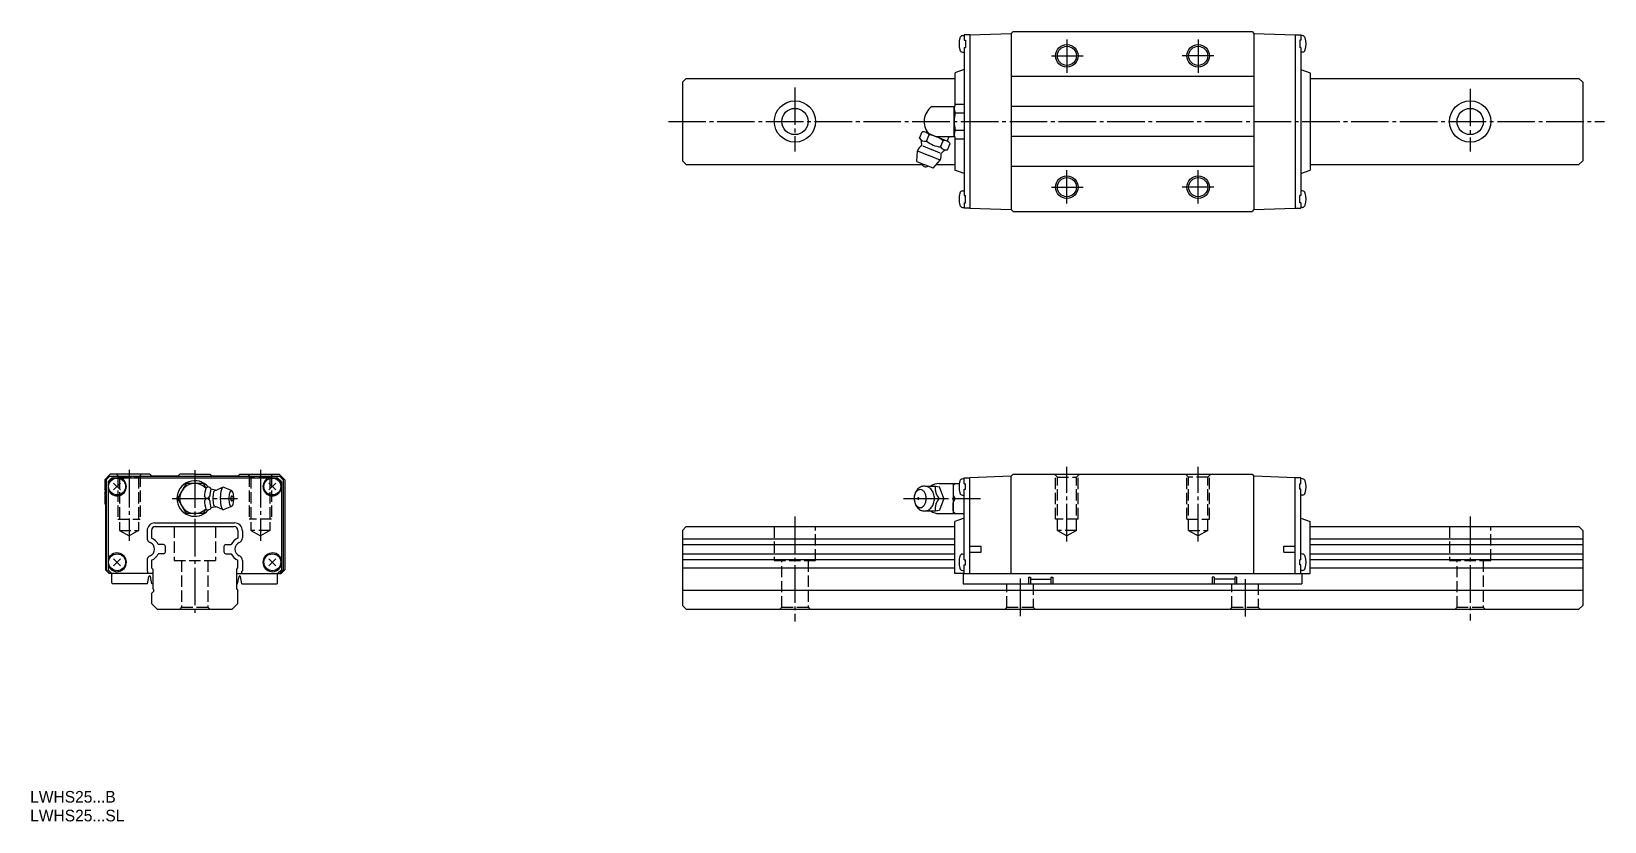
# Model space of a CAD drawing. Extents: x 106 to 526, y 83 to 294.
import ezdxf

# ---------------------------------------------------------------- set-up
doc = ezdxf.new("R2010")
doc.units = 0
doc.linetypes.add('CENTER', pattern=[13, 10, -1, 1, -1])
doc.linetypes.add('DASHED', pattern=[4, 3, -1])
for name, color, linetype in [('COMMENT0', 7, 'CONTINUOUS'), ('HEIMEN0', 7, 'CONTINUOUS'), ('HEIMEN1', 7, 'CONTINUOUS'), ('SHOMEN0', 7, 'CONTINUOUS'), ('SHOMEN1', 7, 'CONTINUOUS'), ('SOKUMEN0', 7, 'CONTINUOUS'), ('SOKUMEN1', 7, 'CONTINUOUS')]:
    doc.layers.add(name, color=color, linetype=linetype)

msp = doc.modelspace()

# ---------------------------------------------------------------- linework, layer by layer
at = {"layer": 'HEIMEN0', "color": 3, "linetype": 'CONTINUOUS'}
for p, q in [((367.65, 293.5), (368.15, 294)), ((368.15, 294), (431.85, 294)), ((431.85, 294), (432.35, 293.5)), ((354.66801, 292.881585), (355.15, 292.923753)), ((356.65, 293.1), (355.15, 293.1)), ((355.15, 293.1), (355.15, 291.68)), ((355.15, 291.68), (355.45, 291.68)), ((355.15, 289.72), (355.45, 289.72)), ((355.15, 289.72), (355.15, 250.28)), ((355.45, 291.68), (355.45, 289.72)), ((356.65, 293.1), (367.65, 293.5)), ((367.65, 293.5), (367.65, 246.5)), ((432.35, 293.5), (432.35, 246.5)), ((432.35, 293.5), (443.35, 293.1)), ((443.35, 293.1), (444.85, 293.1)), ((444.55, 291.68), (444.55, 289.72)), ((444.85, 291.68), (444.55, 291.68)), ((444.85, 289.72), (444.55, 289.72)), ((444.85, 293.1), (444.85, 291.68)), ((445.33199, 292.881585), (444.85, 292.923753)), ((444.85, 289.72), (444.85, 250.28)), ((354.66801, 288.518415), (355.15, 288.476247)), ((445.33199, 288.518415), (444.85, 288.476247)), ((280, 280.5), (281, 281.5)), ((281, 281.5), (352.65, 281.5)), ((355.15, 283.848837), (352.65, 282.953708)), ((352.65, 282.9), (352.65, 274.400525)), ((432.35, 282), (367.65, 282)), ((444.85, 283.848837), (447.35, 282.953708)), ((447.35, 282.9), (447.35, 257.046292)), ((447.35, 281.5), (519, 281.5)), ((519, 281.5), (520, 280.5)), ((346.4509, 274), (352.514492, 274)), ((352.45, 272.31), (352.45, 273.455)), ((352.450046, 266), (352.450046, 274)), ((352.75, 274.6), (355.15, 274.6)), ((432.35, 274), (367.65, 274)), ((352.45, 267.69), (352.45, 272.31)), ((352.75, 272.31), (355.15, 272.31)), ((343.221746, 265.544651), (343.910576, 267.207634)), ((344.922558, 267.113175), (347.767093, 265.93493)), ((345.148528, 267.452532), (344.995494, 267.083077)), ((345.093526, 264.769334), (345.782356, 266.432317)), ((347.61, 266), (352.514492, 266)), ((350.589317, 264.765927), (347.767093, 265.93493)), ((348.83339, 263.220232), (349.52222, 264.883215)), ((351.041222, 266), (350.538623, 264.786618)), ((352.45, 266.545), (352.45, 267.69)), ((352.65, 265.599475), (352.65, 257.046292)), ((352.75, 267.69), (355.15, 267.69)), ((352.75, 265.4), (355.15, 265.4)), ((432.35, 266), (367.65, 266)), ((342.450046, 259.369946), (342.6518, 262.208836)), ((342.6518, 262.208836), (345.700602, 260.945981)), ((344.05529, 263.517808), (346.36893, 262.559467)), ((348.749405, 259.683125), (345.700602, 260.945981)), ((348.682571, 261.601125), (346.36893, 262.559467)), ((350.70517, 262.444915), (351.394, 264.107898)), ((280, 259.5), (281, 258.5)), ((281, 258.5), (343.94817, 258.5)), ((342.450046, 259.369946), (344.667357, 258.451506)), ((346.884668, 257.533066), (344.667357, 258.451506)), ((346.884668, 257.533066), (348.749405, 259.683125)), ((347.723286, 258.5), (352.65, 258.5)), ((355.15, 256.151163), (352.65, 257.046292)), ((432.35, 258), (367.65, 258)), ((444.85, 256.151163), (447.35, 257.046292)), ((447.35, 258.5), (519, 258.5)), ((520, 259.5), (519, 258.5)), ((354.66801, 251.481585), (355.15, 251.523753)), ((355.15, 250.28), (355.45, 250.28)), ((355.15, 248.32), (355.45, 248.32)), ((355.15, 248.32), (355.15, 246.9)), ((355.45, 248.32), (355.45, 250.28)), ((444.55, 248.32), (444.55, 250.28)), ((444.85, 250.28), (444.55, 250.28)), ((444.85, 248.32), (444.55, 248.32)), ((445.33199, 251.481585), (444.85, 251.523753)), ((444.85, 248.32), (444.85, 246.9)), ((354.66801, 247.118415), (355.15, 247.076247)), ((356.65, 246.9), (355.15, 246.9)), ((356.65, 246.9), (367.65, 246.5)), ((367.65, 246.5), (368.15, 246)), ((368.15, 246), (431.85, 246)), ((432.35, 246.5), (431.85, 246)), ((432.35, 246.5), (443.35, 246.9)), ((443.35, 246.9), (444.85, 246.9)), ((445.33199, 247.118415), (444.85, 247.076247))]:
    msp.add_line(p, q, dxfattribs=at)
at = {"layer": 'HEIMEN0', "linetype": 'CENTER'}
for p, q in [((382.5, 291.858186), (382.5, 283.011707)), ((417.5, 291.858186), (417.5, 283.011707)), ((378.360019, 287.5), (386.798206, 287.5)), ((421.639981, 287.5), (413.201794, 287.5)), ((382.5, 248.141814), (382.5, 256.988293)), ((417.5, 248.141814), (417.5, 256.988293)), ((378.360019, 252.5), (386.798206, 252.5)), ((421.639981, 252.5), (413.201794, 252.5))]:
    msp.add_line(p, q, dxfattribs=at)
at = {"layer": 'HEIMEN0', "linetype": 'CONTINUOUS'}
for centre in [(382.5, 287.5), (417.5, 287.5), (382.5, 252.5), (417.5, 252.5)]:
    msp.add_circle(centre, 3, dxfattribs=at)
at = {"layer": 'HEIMEN0', "color": 3, "linetype": 'CONTINUOUS'}
for centre in [(382.5, 287.5), (417.5, 287.5), (382.5, 252.5), (417.5, 252.5)]:
    msp.add_circle(centre, 2.55, dxfattribs=at)
for centre, radius, start, end in [((359.75, 290.7), 6, 164.557284, 195.442716), ((354.737735, 292.084629), 0.8, 95, 164.557284), ((445.262265, 292.084629), 0.8, 15.442716, 85), ((440.25, 290.7), 6, 344.557284, 15.442716), ((354.737735, 289.315371), 0.8, 195.442716, 265), ((445.262265, 289.315371), 0.8, 275, 344.557284), ((349.4509, 270), 5, 126.869898, 219.142363), ((354.785042, 273.455), 2.335042, 150.636065, 209.363935), ((361.4935, 270), 9.0435, 165.200811, 194.799189), ((344.754486, 266.597916), 1.859747, 214.495992, 280.504008), ((337.657598, 263.844545), 6.128192, 358.002862, 11.7922), ((344.250492, 265.381167), 1.857828, 34.45754, 100.54246), ((349.518875, 270.164106), 6.977627, 230.637855, 264.362145), ((345.096871, 259.488444), 6.977627, 50.637855, 84.362145), ((349.861217, 263.05453), 1.859841, 34.497872, 100.502128), ((354.785042, 266.545), 2.335042, 150.636065, 209.363935), ((345.700602, 260.945981), 3.3, 125.547254, 157.5), ((345.700602, 260.945981), 3.3, 337.5, 9.452746), ((350.365942, 264.273044), 1.859336, 214.487764, 280.512236), ((353.43746, 257.308312), 6.128192, 123.208711, 136.997138), ((344.858699, 258.913446), 1, 187.5, 247.5), ((344.858699, 258.913446), 1, 247.5, 307.5), ((359.75, 249.3), 6, 164.557284, 195.442716), ((354.737735, 250.684629), 0.8, 95, 164.557284), ((354.737735, 247.915371), 0.8, 195.442716, 265), ((445.262265, 250.684629), 0.8, 15.442716, 85), ((445.262265, 247.915371), 0.8, 275, 344.557284), ((440.25, 249.3), 6, 344.557284, 15.442716)]:
    msp.add_arc(centre, radius, start, end, dxfattribs=at)
at = {"layer": 'HEIMEN1', "color": 3, "linetype": 'CONTINUOUS'}
for p, q in [((356.65, 293.1), (356.65, 246.9)), ((356.65, 293.1), (356.65, 246.9)), ((443.35, 293.1), (443.35, 246.9)), ((280, 280.5), (280, 259.5)), ((520, 280.5), (520, 259.5))]:
    msp.add_line(p, q, dxfattribs=at)
at = {"layer": 'HEIMEN1', "linetype": 'CENTER'}
for p, q in [((310, 279.106158), (310, 262.032123)), ((490, 278.726726), (490, 262.032123)), ((276.254856, 270), (525.814088, 270))]:
    msp.add_line(p, q, dxfattribs=at)
at = {"layer": 'HEIMEN1', "color": 3, "linetype": 'CONTINUOUS'}
for centre, radius in [((310, 270), 5.5), ((310, 270), 3.5), ((490, 270), 5.5), ((490, 270), 3.5)]:
    msp.add_circle(centre, radius, dxfattribs=at)
at = {"layer": 'SHOMEN0', "linetype": 'CENTER'}
for p, q in [((132.5, 177.149989), (132.5, 158.199591)), ((167.5, 177.149989), (167.5, 158.199591))]:
    msp.add_line(p, q, dxfattribs=at)
at = {"layer": 'SHOMEN0', "color": 3, "linetype": 'CONTINUOUS'}
for p, q in [((127.5, 176), (126, 174.5)), ((126, 174.5), (126, 172.02915)), ((138, 176), (127.5, 176)), ((128.380761, 171.780761), (130.219239, 173.619239)), ((128.380761, 173.619239), (130.219239, 171.780761)), ((138, 176), (138.5, 175.5)), ((145.5, 175.5), (138.5, 175.5)), ((146, 176), (145.5, 175.5)), ((150, 176), (146, 176)), ((150, 176), (154, 176)), ((154, 176), (154.5, 175.5)), ((161.5, 175.5), (154.5, 175.5)), ((162, 176), (161.5, 175.5)), ((162, 176), (172.5, 176)), ((169.780761, 171.780761), (171.619239, 173.619239)), ((169.780761, 173.619239), (171.619239, 171.780761)), ((172.5, 176), (174, 174.5)), ((174, 174.5), (174, 150.5)), ((126, 170.97085), (126, 168)), ((126.2, 168), (126, 168)), ((126.2, 168), (126.2, 150.5)), ((138.475, 161), (138.475, 158.9183)), ((161.525, 161), (161.525, 158.9183)), ((141.7, 157.2), (140.269164, 157.2)), ((158.3, 157.2), (159.730836, 157.2)), ((158.3, 157.2), (159.730836, 157.2)), ((128.380761, 151.580761), (130.219239, 153.419239)), ((128.380761, 153.419239), (130.219239, 151.580761)), ((138.5, 151), (138.8, 150.7)), ((141.7, 154.8), (140.269164, 154.8)), ((158.3, 154.8), (159.730836, 154.8)), ((161.2, 150.7), (161.5, 151)), ((169.780761, 151.580761), (171.619239, 153.419239)), ((169.780761, 153.419239), (171.619239, 151.580761)), ((126.2, 150.5), (127.2, 149.5)), ((138.8, 149.5), (127.2, 149.5)), ((127.9, 147), (127.9, 149.3)), ((137.4, 146.8), (128.1, 146.8)), ((137.3, 150.220101), (137.4, 150.120101)), ((137.4, 150.120101), (137.4, 149.5)), ((137.4, 146.8), (137.80429, 148.720378)), ((138.6, 146.8), (138.19571, 148.720378)), ((138.7, 146.8), (138.6, 146.8)), ((138.8, 146.8), (138.6, 146.8)), ((138.8, 150.7), (138.8, 145.5)), ((161.2, 145.3), (161.2, 150.7)), ((161.2, 149.5), (173, 149.5)), ((161.2, 146.8), (161.4, 146.8)), ((161.3, 146.8), (161.4, 146.8)), ((161.4, 146.8), (161.80429, 148.720378)), ((162.6, 146.8), (162.19571, 148.720378)), ((162.6, 150.120101), (162.7, 150.220101)), ((162.6, 149.5), (162.6, 150.120101)), ((162.6, 146.8), (171.9, 146.8)), ((172.1, 147), (172.1, 149.3)), ((174, 150.5), (173, 149.5)), ((138.5, 144.2), (138.946447, 144.646447)), ((138.946447, 145.353553), (138.8, 145.5)), ((161.2, 145.3), (161.5, 145))]:
    msp.add_line(p, q, dxfattribs=at)
at = {"layer": 'SHOMEN0', "linetype": 'DASHED'}
for p, q in [((129.15, 176), (129.95, 175.2)), ((129.5, 175.65), (129.5, 164)), ((129.95, 175.2), (129.95, 161)), ((129.95, 175.2), (135.05, 175.2)), ((135.05, 175.2), (135.85, 176)), ((135.05, 175.2), (135.05, 161)), ((135.5, 175.65), (135.5, 164)), ((164.95, 175.2), (164.15, 176)), ((164.5, 175.65), (164.5, 164)), ((170.05, 175.2), (164.95, 175.2)), ((164.95, 175.2), (164.95, 161)), ((170.85, 176), (170.05, 175.2)), ((170.05, 175.2), (170.05, 161)), ((170.5, 175.65), (170.5, 164)), ((129.5, 164), (135.5, 164)), ((170.5, 164), (164.5, 164)), ((129.95, 161), (135.05, 161)), ((129.95, 161), (132.5, 159.527757)), ((135.05, 161), (132.5, 159.527757)), ((170.05, 161), (164.95, 161)), ((164.95, 161), (167.5, 159.527757)), ((170.05, 161), (167.5, 159.527757))]:
    msp.add_line(p, q, dxfattribs=at)
at = {"layer": 'SHOMEN0', "color": 3, "linetype": 'CONTINUOUS'}
for centre in [(129.3, 172.7), (170.7, 172.7), (129.3, 152.5), (170.7, 152.5)]:
    msp.add_circle(centre, 2.25, dxfattribs=at)
for centre, radius, start, end in [((125.4, 171.5), 0.8, 318.590378, 41.409622), ((129.3, 172.7), 2.5, 113.073918, 163.739795), ((129.3, 172.7), 2.5, 196.260205, 66.926082), ((170.7, 172.7), 2.5, 113.073918, 343.739795), ((170.7, 172.7), 2.5, 16.260205, 66.926082), ((139.475, 161), 1, 90, 180), ((160.525, 161), 1, 0, 90), ((137.4, 156), 3.11, 22.696649, 69.777961), ((141.7, 156.7), 0.5, 0, 90), ((141.7, 155.3), 0.5, 270, 0), ((158.3, 156.7), 0.5, 90, 180), ((158.3, 155.3), 0.5, 180, 270), ((162.6, 156), 3.11, 110.222039, 157.303351), ((129.3, 152.5), 2.5, 196.260205, 163.739795), ((137.4, 156), 3.11, 290.713654, 337.303351), ((162.6, 156), 3.11, 202.696649, 249.286346), ((170.7, 152.5), 2.5, 16.260205, 343.739795), ((128.1, 149.3), 0.2, 90, 180), ((128.1, 147), 0.2, 180, 270), ((138, 148.679176), 0.2, 11.888658, 168.111342), ((162, 148.679176), 0.2, 11.888658, 168.111342), ((171.9, 149.3), 0.2, 0, 90), ((171.9, 147), 0.2, 270, 0), ((138.592893, 145), 0.5, 315, 45)]:
    msp.add_arc(centre, radius, start, end, dxfattribs=at)
at = {"layer": 'SHOMEN1', "linetype": 'CENTER'}
for p, q in [((150, 177.046691), (150, 138.715406)), ((144, 169.5), (161.419347, 169.5))]:
    msp.add_line(p, q, dxfattribs=at)
at = {"layer": 'SHOMEN1', "color": 3, "linetype": 'CONTINUOUS'}
for p, q in [((127.4, 175.5), (126.4, 174.5)), ((126.4, 174.5), (126.4, 150.5)), ((127.9, 175), (126.9, 174)), ((126.9, 174), (126.9, 150.5)), ((127.4, 175.5), (172.6, 175.5)), ((127.9, 175), (172.1, 175)), ((147.690597, 173.5), (145.381196, 169.5)), ((152.309399, 173.5), (147.690597, 173.5)), ((152.980932, 172.33687), (152.309399, 173.5)), ((152.981371, 172.33611), (153.414384, 172.58611)), ((154.087598, 172.433013), (153.414384, 172.58611)), ((154.337598, 172), (154.087598, 172.433013)), ((155.4978, 171.753543), (154.336921, 172)), ((157.568998, 172.5), (155.986009, 171.803796)), ((159.765753, 171.619835), (157.568998, 172.5)), ((172.1, 175), (173.1, 174)), ((172.6, 175.5), (173.6, 174.5)), ((173.1, 174), (173.1, 150.5)), ((173.6, 174.5), (173.6, 150.5)), ((145.381196, 169.5), (147.690597, 165.5)), ((152.933469, 169.5), (152.593166, 170.089422)), ((152.933469, 169.5), (152.593286, 168.910786)), ((153.614586, 169.5), (152.933469, 169.5)), ((153.614586, 169.5), (153.997039, 170.162429)), ((153.614586, 169.5), (153.997238, 168.837227)), ((152.309399, 165.5), (147.690597, 165.5)), ((152.309399, 165.5), (152.981371, 166.66389)), ((152.981371, 166.66389), (153.414384, 166.41389)), ((154.087598, 166.566987), (153.414384, 166.41389)), ((154.337598, 167), (154.087598, 166.566987)), ((155.498571, 167.24647), (154.337598, 167)), ((157.568998, 166.5), (155.986009, 167.196204)), ((159.765753, 167.380165), (157.568998, 166.5)), ((137.3, 160.9), (137.3, 159.03315)), ((139.4, 163), (160.6, 163)), ((139.4, 162), (160.525, 162)), ((162.7, 160.9), (162.7, 159.03315)), ((142.2, 155.3), (142.2, 156.7)), ((157.8, 156.7), (157.8, 155.3)), ((137.3, 152.96685), (137.3, 150.220101)), ((138.5, 153.091031), (138.5, 151)), ((161.5, 151), (161.5, 153.055157)), ((162.7, 152.96685), (162.7, 150.220101)), ((126.4, 150.5), (127.4, 149.5)), ((126.9, 150.5), (127.9, 149.5)), ((138.762279, 146.8), (138.8, 146.8)), ((173.1, 150.5), (172.1, 149.5)), ((172.6, 149.5), (173.6, 150.5)), ((138.5, 144.2), (138.5, 141.5)), ((161.5, 141.5), (161.5, 145)), ((138.5, 141.5), (140, 140)), ((140, 140), (160, 140)), ((160, 140), (161.5, 141.5)), ((160, 140), (161.5, 141.5))]:
    msp.add_line(p, q, dxfattribs=at)
at = {"layer": 'SHOMEN1', "linetype": 'DASHED'}
for p, q in [((144.5, 162), (144.5, 153)), ((155.5, 162), (155.5, 153)), ((144.5, 153), (155.5, 153)), ((146.5, 153), (146.5, 140.5)), ((153.5, 153), (153.5, 140.5)), ((146.5, 140.5), (146, 140)), ((146.5, 140.5), (153.5, 140.5)), ((153.5, 140.5), (154, 140))]:
    msp.add_line(p, q, dxfattribs=at)
at = {"layer": 'SHOMEN1', "color": 3, "linetype": 'CONTINUOUS'}
for points in [[(157.568998, 172.5, 0.305821), (157.281985, 172.271639, 0.079631), (157.038668, 171.62132, 0.036862), (156.876088, 170.64805, 0.02601), (156.818998, 169.5, 0.025075), (156.876088, 168.35195, 0.032687), (157.038668, 167.37868, 0.062412), (157.281985, 166.728361, 0.212542), (157.568998, 166.5)], [(155.4978, 171.75355, 0.281799), (155.249055, 171.582009, 0.087555), (155.03818, 171.0935, 0.042067), (154.897278, 170.362396, 0.029972), (154.8478, 169.5, 0.028918), (154.897278, 168.637604, 0.037442), (155.03818, 167.9065, 0.069648), (155.249055, 167.417991, 0.209863), (155.4978, 167.24645)], [(159.765753, 170.1, 0.305821), (159.708351, 170.054328, 0.079631), (159.659687, 169.924264, 0.036862), (159.627171, 169.72961, 0.02601), (159.615753, 169.5, 0.025075), (159.627171, 169.27039, 0.032687), (159.659687, 169.075736, 0.062412), (159.708351, 168.945672, 0.212542), (159.765753, 168.9)]]:
    msp.add_lwpolyline(points, format="xyb", dxfattribs=at)
msp.add_lwpolyline([(159.765753, 171.61985, 0.271028), (159.517009, 171.458486, 0.090844), (159.306134, 170.99896, 0.044468), (159.165231, 170.311231, 0.031842), (159.115753, 169.5, 0.030735), (159.165231, 168.688769, 0.039654), (159.306134, 168.00104, 0.072793), (159.517009, 167.541514, 0.207453), (159.765753, 167.38015, 0.271028), (160.014497, 167.541514, 0.090844), (160.225372, 168.00104, 0.044468), (160.366275, 168.688769, 0.031842), (160.415753, 169.5, 0.030735), (160.366275, 170.311231, 0.039654), (160.225372, 170.99896, 0.072793), (160.014497, 171.458486, 0.207453)], format="xyb", close=True, dxfattribs=at)
for centre, radius, start, end in [((150, 169.5), 4.75, 39.648305, 320.351695), ((149.999998, 169.5), 4, 42.603767, 317.406446), ((162.709686, 169.501133), 10.13361, 163.749653, 176.671921), ((162.709686, 169.501133), 8.737707, 163.382168, 175.659529), ((162.709686, 169.501133), 10.13361, 183.339733, 196.259212), ((162.709686, 169.501133), 8.737707, 184.357629, 196.633335), ((155.663939, 172.536102), 0.8, 258.013948, 293.740041), ((159.765753, 169.5), 0.6, 270, 90), ((155.664705, 166.463911), 0.8, 66.266992, 101.985725), ((139.4, 160.9), 2.1, 90, 180), ((160.6, 160.9), 2.1, 0, 90), ((138.7, 159.03315), 1.4, 180, 246.800157), ((137.4, 156), 1.9, 293.199843, 66.800157), ((162.6, 156), 1.9, 113.199843, 246.800157), ((161.3, 159.03315), 1.4, 293.199843, 0), ((138.7, 152.96685), 1.4, 113.199843, 180), ((161.3, 152.96685), 1.4, 0, 66.800157), ((171.9, 149.3), 0.2, 0, 90)]:
    msp.add_arc(centre, radius, start, end, dxfattribs=at)
at = {"layer": 'SOKUMEN0', "color": 3, "linetype": 'CONTINUOUS'}
for p, q in [((354.66801, 174.757831), (355.15, 174.8)), ((355.15, 173.4), (355.15, 175)), ((355.15, 173.4), (355.45, 173.4)), ((355.15, 172), (355.45, 172)), ((355.15, 153.2), (355.15, 172)), ((355.45, 172), (355.45, 173.4)), ((367.65, 175.5), (356.65, 175)), ((443.35, 175), (432.35, 175.5)), ((444.55, 172), (444.55, 173.4)), ((444.85, 173.4), (444.55, 173.4)), ((444.85, 172), (444.55, 172)), ((444.85, 173.4), (444.85, 175)), ((445.33199, 174.757831), (444.85, 174.8)), ((444.85, 153.2), (444.85, 172)), ((354.66801, 170.394662), (355.15, 170.352493)), ((445.33199, 170.394662), (444.85, 170.352493)), ((355.15, 164.29513), (352.65, 163.4)), ((444.85, 164.29513), (447.35, 163.4)), ((352.65, 149.5), (352.65, 163.4)), ((447.35, 149.5), (447.35, 163.4)), ((356.65, 156.8), (359.65, 156.8)), ((356.65, 155.2), (359.65, 155.2)), ((359.65, 155.2), (359.65, 156.8)), ((440.35, 155.2), (440.35, 156.8)), ((440.35, 156.8), (443.35, 156.8)), ((440.35, 155.2), (443.35, 155.2)), ((354.66801, 154.684918), (355.15, 154.727086)), ((355.15, 153.2), (355.45, 153.2)), ((355.15, 151.8), (355.45, 151.8)), ((355.15, 149.5), (355.15, 151.8)), ((355.45, 151.8), (355.45, 153.2)), ((444.55, 151.8), (444.55, 153.2)), ((444.85, 153.2), (444.55, 153.2)), ((444.85, 151.8), (444.55, 151.8)), ((445.33199, 154.684918), (444.85, 154.727086)), ((444.85, 149.5), (444.85, 151.8)), ((354.66801, 150.321748), (355.15, 150.27958)), ((372.25, 148.5), (372.25, 146.8)), ((372.25, 148.5), (372.75, 148.5)), ((372.75, 148.5), (372.75, 146.8)), ((372.75, 148), (378.25, 148)), ((378.25, 148.5), (378.25, 146.8)), ((378.25, 148.5), (378.75, 148.5)), ((378.75, 148.5), (378.75, 146.8)), ((421.25, 148.5), (421.25, 146.8)), ((421.75, 148.5), (421.25, 148.5)), ((421.75, 148.5), (421.75, 146.8)), ((427.25, 148), (421.75, 148)), ((427.25, 148.5), (427.25, 146.8)), ((427.75, 148.5), (427.25, 148.5)), ((427.75, 148.5), (427.75, 146.8)), ((445.33199, 150.321748), (444.85, 150.27958))]:
    msp.add_line(p, q, dxfattribs=at)
at = {"layer": 'SOKUMEN0', "linetype": 'DASHED'}
for p, q in [((379.15, 176), (379.95, 175.2)), ((379.5, 164), (379.5, 175.65)), ((379.95, 175.2), (385.05, 175.2)), ((379.95, 161), (379.95, 175.2)), ((385.05, 175.2), (385.85, 176)), ((385.05, 161), (385.05, 175.2)), ((385.5, 164), (385.5, 175.65)), ((414.95, 175.2), (414.15, 176)), ((414.5, 164), (414.5, 175.65)), ((420.05, 175.2), (414.95, 175.2)), ((414.95, 161), (414.95, 175.2)), ((420.85, 176), (420.05, 175.2)), ((420.05, 161), (420.05, 175.2)), ((420.5, 164), (420.5, 175.65)), ((385.5, 164), (379.5, 164)), ((414.5, 164), (420.5, 164)), ((385.05, 161), (379.95, 161)), ((379.95, 161), (382.5, 159.527757)), ((385.05, 161), (382.5, 159.527757)), ((414.95, 161), (420.05, 161)), ((414.95, 161), (417.5, 159.527757)), ((420.05, 161), (417.5, 159.527757)), ((306.5, 140.5), (313.5, 140.5)), ((366.5, 140.5), (373.5, 140.5)), ((426.5, 140.5), (433.5, 140.5)), ((486.5, 140.5), (493.5, 140.5))]:
    msp.add_line(p, q, dxfattribs=at)
at = {"layer": 'SOKUMEN0', "color": 3, "linetype": 'CONTINUOUS'}
for centre, radius, start, end in [((359.75, 172.576247), 6, 164.557284, 195.442716), ((354.737735, 173.960876), 0.8, 95, 164.557284), ((445.262265, 173.960876), 0.8, 15.442716, 85), ((440.25, 172.576247), 6, 344.557284, 15.442716), ((354.737735, 171.191618), 0.8, 195.442716, 265), ((445.262265, 171.191618), 0.8, 275, 344.557284), ((359.75, 152.503333), 6, 164.557284, 195.442716), ((354.737735, 153.887962), 0.8, 95, 164.557284), ((445.262265, 153.887962), 0.8, 15.442716, 85), ((440.25, 152.503333), 6, 344.557284, 15.442716), ((354.737735, 151.118704), 0.8, 195.442716, 265), ((445.262265, 151.118704), 0.8, 275, 344.557284)]:
    msp.add_arc(centre, radius, start, end, dxfattribs=at)
at = {"layer": 'SOKUMEN1', "linetype": 'CENTER'}
for p, q in [((382.5, 158.054954), (382.5, 177.947562)), ((417.5, 158.054954), (417.5, 177.947562)), ((338.906922, 169.5), (359.507143, 169.5)), ((310, 164.717881), (310, 136.745723)), ((490, 164.717881), (490, 136.98278)), ((370, 148.161373), (370, 137.219829)), ((430, 148.017548), (430, 137.219829))]:
    msp.add_line(p, q, dxfattribs=at)
at = {"layer": 'SOKUMEN1', "color": 3, "linetype": 'CONTINUOUS'}
for p, q in [((344.822907, 172.774445), (347.429357, 172.819941)), ((347.429357, 172.819941), (348.536366, 172.631321)), ((348.45, 173.5), (353.821536, 173.5)), ((349.719489, 169.5), (348.536366, 172.631321)), ((352.175953, 173.5), (352.175953, 165.5)), ((352.322399, 173.146447), (352.675953, 173.5)), ((355.15, 175), (356.65, 175)), ((356.65, 149.5), (356.65, 175)), ((368.15, 176), (367.65, 175.5)), ((367.65, 149.5), (367.65, 175.5)), ((368.15, 176), (431.85, 176)), ((431.85, 176), (432.35, 175.5)), ((432.35, 149.5), (432.35, 175.5)), ((443.35, 149.5), (443.35, 175)), ((444.85, 175), (443.35, 175)), ((342.742746, 169.57201), (342.733244, 169.5)), ((342.897673, 169.7), (342.83644, 169.685446)), ((342.83644, 169.314554), (342.897673, 169.3)), ((342.958906, 169.685446), (342.897673, 169.7)), ((342.897673, 169.3), (342.958906, 169.314554)), ((348.533934, 169.5), (349.719473, 169.5)), ((349.719473, 169.5), (348.536366, 166.36872)), ((352.175953, 166.207107), (352.175953, 168.381966)), ((352.675953, 169.5), (352.228739, 170.394427)), ((352.675953, 169.5), (352.228739, 168.605573)), ((352.675953, 169.5), (355.45, 169.5)), ((344.823148, 166.225592), (347.429357, 166.1801)), ((347.429357, 166.1801), (348.536366, 166.36872)), ((348.45, 165.5), (355.15, 165.5)), ((352.322399, 165.853553), (352.675953, 165.5)), ((281, 162), (280, 161)), ((280, 161), (280, 141)), ((281, 162), (352.65, 162)), ((447.35, 162), (519, 162)), ((519, 162), (520, 161)), ((520, 161), (520, 141)), ((280, 158.7285), (352.65, 158.7285)), ((280, 157.2), (352.65, 157.2)), ((447.35, 158.7285), (520, 158.7285)), ((447.35, 157.2), (520, 157.2)), ((280, 154.8), (352.65, 154.8)), ((280, 153.2715), (352.65, 153.2715)), ((280, 151), (352.65, 151)), ((447.35, 154.8), (520, 154.8)), ((447.35, 153.2715), (520, 153.2715)), ((447.35, 151), (520, 151)), ((355.15, 149.5), (352.65, 149.5)), ((354.85, 149.5), (354.85, 146.8)), ((354.85, 146.8), (445.15, 146.8)), ((355.15, 149.5), (447.35, 149.5)), ((445.15, 149.5), (445.15, 146.8)), ((280, 145.055556), (520, 145.055556)), ((280, 141), (281, 140)), ((281, 140), (519, 140)), ((520, 141), (519, 140))]:
    msp.add_line(p, q, dxfattribs=at)
at = {"layer": 'SOKUMEN1', "linetype": 'DASHED'}
for p, q in [((304.5, 162), (304.5, 153)), ((315.5, 153), (315.5, 162)), ((484.5, 162), (484.5, 153)), ((495.5, 153), (495.5, 162)), ((304.5, 153), (315.5, 153)), ((306.5, 140.5), (306.5, 153)), ((313.5, 153), (313.5, 140.5)), ((484.5, 153), (495.5, 153)), ((486.5, 140.5), (486.5, 153)), ((493.5, 153), (493.5, 140.5)), ((366.5, 140.5), (366.5, 146.8)), ((373.5, 146.8), (373.5, 140.5)), ((426.5, 140.5), (426.5, 146.8)), ((433.5, 146.8), (433.5, 140.5)), ((306.5, 140.5), (306, 140)), ((313.5, 140.5), (314, 140)), ((366.5, 140.5), (366, 140)), ((373.5, 140.5), (374, 140)), ((426.5, 140.5), (426, 140)), ((433.5, 140.5), (434, 140)), ((486.5, 140.5), (486, 140)), ((493.5, 140.5), (494, 140))]:
    msp.add_line(p, q, dxfattribs=at)
at = {"layer": 'SOKUMEN1', "color": 3, "linetype": 'CONTINUOUS'}
for centre, radius, start, end in [((344.756812, 170.066222), 2.798162, 116.953027, 140.834079), ((344.488148, 170.594576), 2.205424, 90, 116.953027), ((344.488148, 170.594576), 2.205424, 63.046973, 90), ((344.219483, 170.066222), 2.798162, 39.165921, 63.046973), ((348.45, 169.5), 4, 90, 124.455728), ((350.957274, 172.150024), 3.590959, 169.248101, 227.558867), ((352.675953, 172.792893), 0.5, 135, 180), ((344.879731, 169.702147), 3.086358, 161.35487, 183.755385), ((344.483498, 169.658856), 2.688196, 164.584302, 183.387804), ((345.392743, 169.5), 3.592743, 180, 195.415698), ((345.839597, 169.5), 4.039597, 180, 198.64513), ((344.645863, 169.614085), 2.85662, 146.348416, 164.584302), ((344.410298, 169.2291), 2.573633, 195.415698, 213.651584), ((345.432874, 169.515509), 3.67014, 140.834079, 161.35487), ((345.177778, 169.276693), 3.34112, 198.64513, 219.165921), ((343.789209, 170.184357), 1.827511, 121.890925, 146.348416), ((343.789209, 168.815643), 1.827511, 213.651584, 238.109075), ((342.975835, 169.5), 0.242591, 180, 198.805939), ((342.952865, 169.500456), 0.221969, 140.574852, 161.194061), ((342.937569, 169.486969), 0.202167, 198.805939, 219.425148), ((342.91322, 169.533049), 0.170646, 116.739917, 140.574852), ((342.91322, 169.466951), 0.170646, 219.425148, 243.260083), ((343.397673, 170.813609), 1.086391, 90, 121.890925), ((342.882125, 169.533049), 0.170646, 39.425148, 63.260083), ((342.882125, 169.466951), 0.170646, 296.739917, 320.574852), ((342.857776, 169.513031), 0.202167, 18.805939, 39.425148), ((342.857776, 169.486969), 0.202167, 320.574852, 341.194061), ((342.819511, 169.5), 0.242591, 0, 18.805939), ((342.819511, 169.5), 0.242591, 341.194061, 0), ((343.397673, 170.813609), 1.086391, 58.109075, 90), ((343.006136, 170.184357), 1.827511, 33.651584, 58.109075), ((343.006136, 168.815643), 1.827511, 301.890925, 326.348416), ((342.385047, 169.7709), 2.573633, 15.415698, 33.651584), ((342.385047, 169.2291), 2.573633, 326.348416, 344.584302), ((341.402602, 169.5), 3.592743, 0, 15.415698), ((341.402602, 169.5), 3.592743, 344.584302, 0), ((343.798517, 169.723307), 3.34112, 18.64513, 39.165921), ((343.798517, 169.276693), 3.34112, 320.834079, 341.35487), ((343.136698, 169.5), 4.039597, 0, 18.64513), ((343.136698, 169.5), 4.039597, 341.35487, 0), ((350.957274, 166.850017), 3.590959, 132.442107, 190.751899), ((352.675953, 170.618034), 0.5, 180, 206.565051), ((352.675953, 168.381966), 0.5, 153.434949, 180), ((344.756812, 168.933778), 2.798162, 219.165921, 243.046973), ((343.397673, 168.186391), 1.086391, 238.109075, 270), ((343.397673, 168.186391), 1.086391, 270, 301.890925), ((344.488148, 168.405424), 2.205424, 243.046973, 270), ((344.488148, 168.405424), 2.205424, 270, 296.953027), ((344.219483, 168.933778), 2.798162, 296.953027, 320.834079), ((348.45, 169.5), 4, 235.543202, 270), ((352.675953, 166.207107), 0.5, 180, 225)]:
    msp.add_arc(centre, radius, start, end, dxfattribs=at)

# ---------------------------------------------------------------- texts
at = {"layer": 'COMMENT0', "linetype": 'CONTINUOUS'}
for s, p in [('LWHS25...B', (106.138822, 88.440256)), ('LWHS25...SL', (106.138822, 83.440256))]:
    msp.add_text(s, height=3.1, dxfattribs=at).set_placement(p)

doc.saveas('drawing.dxf')
